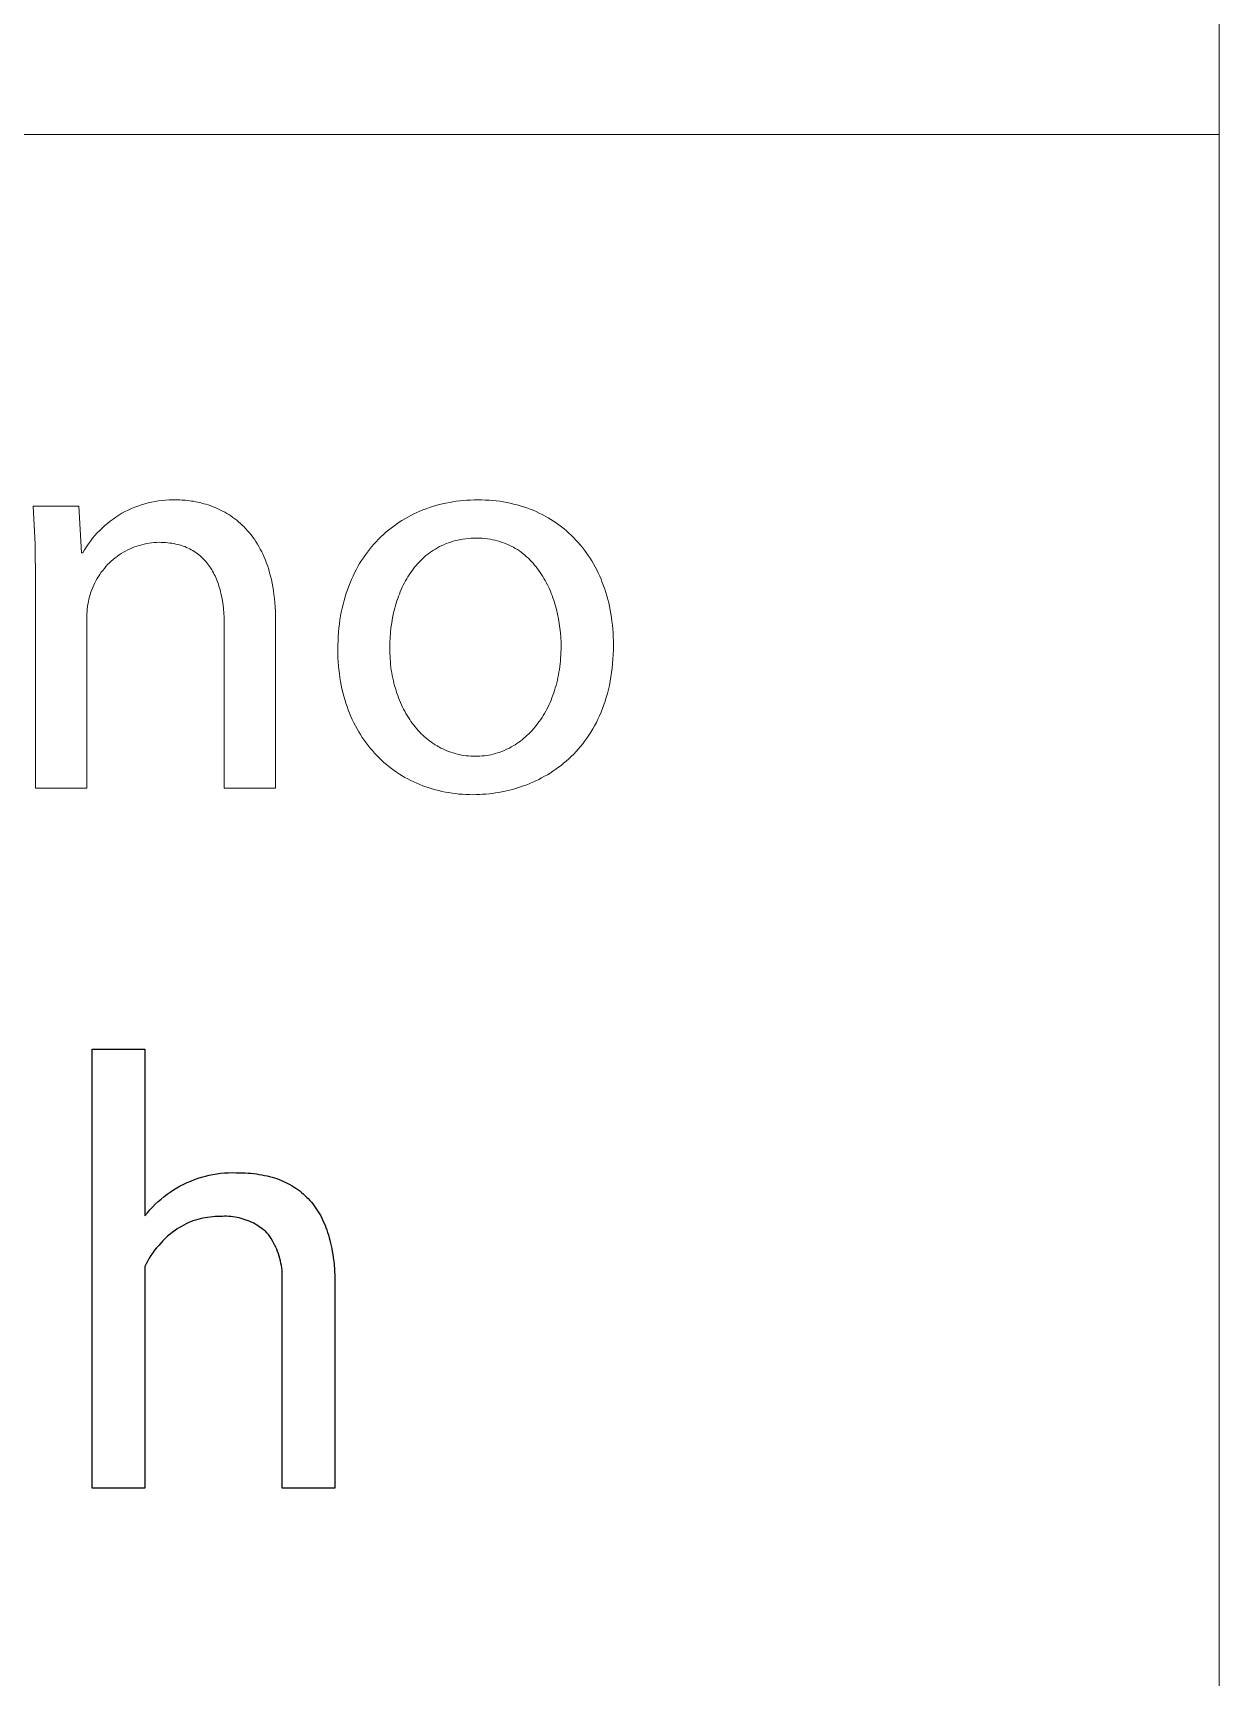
# Model space of a CAD drawing. Header units: millimetres. Extents: x 0 to 4468, y 0 to 3122.
# Drawn here: x 4373 to 4464.1, y 381.1 to 507.3 of the extents above; entities that cross this region are included whole.
import ezdxf

# ---------------------------------------------------------------- set-up
doc = ezdxf.new("R2010")
doc.units = ezdxf.units.MM
doc.header["$MEASUREMENT"] = 0
doc.layers.add('Domyślny', color=7, linetype='Continuous', true_color=0x000000)

msp = doc.modelspace()

# ---------------------------------------------------------------- linework, layer by layer
at = {"layer": 'Domyślny', "color": 18, "lineweight": 15, "true_color": 0x000000}
for p, q in [((4464.07, 0), (4464.07, 3121.76)), ((4464.07, 499.5), (2779.7, 499.5)), ((4464.07, 499.5), (4464.07, 0)), ((4373.17, 468.06), (4373.03, 470.99)), ((4373.03, 470.99), (4376.53, 470.99)), ((4376.53, 470.99), (4376.74, 467.39)), ((4380.57, 470.79), (4380.82, 470.9)), ((4380.82, 470.9), (4381.07, 470.99)), ((4381.07, 470.99), (4381.33, 471.08)), ((4381.33, 471.08), (4381.59, 471.16)), ((4381.59, 471.16), (4381.85, 471.23)), ((4381.85, 471.23), (4382.11, 471.29)), ((4382.11, 471.29), (4382.38, 471.34)), ((4382.38, 471.34), (4382.65, 471.39)), ((4382.65, 471.39), (4382.92, 471.42)), ((4382.92, 471.42), (4383.19, 471.45)), ((4383.19, 471.45), (4383.46, 471.46)), ((4383.46, 471.46), (4383.73, 471.47)), ((4383.73, 471.47), (4384, 471.46)), ((4384, 471.46), (4384.14, 471.46)), ((4384.14, 471.46), (4384.28, 471.46)), ((4384.28, 471.46), (4384.43, 471.45)), ((4384.43, 471.45), (4384.58, 471.44)), ((4384.58, 471.44), (4384.73, 471.43)), ((4384.73, 471.43), (4384.88, 471.41)), ((4384.88, 471.41), (4385.03, 471.4)), ((4385.03, 471.4), (4385.19, 471.37)), ((4385.19, 471.37), (4385.34, 471.35)), ((4385.34, 471.35), (4385.5, 471.32)), ((4385.5, 471.32), (4385.66, 471.29)), ((4385.66, 471.29), (4385.81, 471.25)), ((4385.81, 471.25), (4385.97, 471.21)), ((4385.97, 471.21), (4386.13, 471.17)), ((4386.13, 471.17), (4386.29, 471.12)), ((4386.29, 471.12), (4386.45, 471.07)), ((4386.45, 471.07), (4386.61, 471.02)), ((4386.61, 471.02), (4386.77, 470.96)), ((4386.77, 470.96), (4386.93, 470.89)), ((4386.93, 470.89), (4387.09, 470.83)), ((4403.2, 470.78), (4403.44, 470.87)), ((4403.44, 470.87), (4403.69, 470.95)), ((4403.69, 470.95), (4403.94, 471.03)), ((4403.94, 471.03), (4404.2, 471.1)), ((4404.2, 471.1), (4404.45, 471.16)), ((4404.45, 471.16), (4404.71, 471.22)), ((4404.71, 471.22), (4404.98, 471.27)), ((4404.98, 471.27), (4405.24, 471.31)), ((4405.24, 471.31), (4405.51, 471.35)), ((4405.51, 471.35), (4405.78, 471.39)), ((4405.78, 471.39), (4406.05, 471.42)), ((4406.05, 471.42), (4406.32, 471.44)), ((4406.32, 471.44), (4406.6, 471.45)), ((4406.6, 471.45), (4406.87, 471.46)), ((4406.87, 471.46), (4407.15, 471.47)), ((4407.15, 471.47), (4407.44, 471.46)), ((4407.44, 471.46), (4407.73, 471.45)), ((4407.73, 471.45), (4408.02, 471.44)), ((4408.02, 471.44), (4408.3, 471.41)), ((4408.3, 471.41), (4408.57, 471.38)), ((4408.57, 471.38), (4408.85, 471.35)), ((4408.85, 471.35), (4409.12, 471.31)), ((4409.12, 471.31), (4409.39, 471.26)), ((4409.39, 471.26), (4409.65, 471.2)), ((4409.65, 471.2), (4409.91, 471.14)), ((4409.91, 471.14), (4410.17, 471.08)), ((4410.17, 471.08), (4410.42, 471.01)), ((4410.42, 471.01), (4410.68, 470.93)), ((4410.68, 470.93), (4410.92, 470.84)), ((4410.92, 470.84), (4411.17, 470.75)), ((4378.52, 469.49), (4378.73, 469.66)), ((4378.73, 469.66), (4378.94, 469.83)), ((4378.94, 469.83), (4379.16, 469.99)), ((4379.16, 469.99), (4379.38, 470.14)), ((4379.38, 470.14), (4379.61, 470.29)), ((4379.61, 470.29), (4379.84, 470.43)), ((4379.84, 470.43), (4380.08, 470.56)), ((4380.08, 470.56), (4380.32, 470.68)), ((4380.32, 470.68), (4380.57, 470.79)), ((4387.09, 470.83), (4387.25, 470.75)), ((4387.25, 470.75), (4387.41, 470.68)), ((4387.41, 470.68), (4387.57, 470.6)), ((4387.57, 470.6), (4387.73, 470.51)), ((4387.73, 470.51), (4387.88, 470.42)), ((4387.88, 470.42), (4388.04, 470.33)), ((4388.04, 470.33), (4388.19, 470.23)), ((4388.19, 470.23), (4388.35, 470.12)), ((4388.35, 470.12), (4388.5, 470.01)), ((4388.5, 470.01), (4388.65, 469.9)), ((4388.65, 469.9), (4388.79, 469.77)), ((4388.79, 469.77), (4388.94, 469.65)), ((4388.94, 469.65), (4389.08, 469.52)), ((4400.71, 469.45), (4400.91, 469.6)), ((4400.91, 469.6), (4401.13, 469.74)), ((4401.13, 469.74), (4401.34, 469.88)), ((4401.34, 469.88), (4401.56, 470.01)), ((4401.56, 470.01), (4401.79, 470.14)), ((4401.79, 470.14), (4402.01, 470.26)), ((4402.01, 470.26), (4402.24, 470.38)), ((4402.24, 470.38), (4402.48, 470.49)), ((4402.48, 470.49), (4402.71, 470.59)), ((4402.71, 470.59), (4402.95, 470.69)), ((4402.95, 470.69), (4403.2, 470.78)), ((4411.17, 470.75), (4411.41, 470.66)), ((4411.41, 470.66), (4411.64, 470.56)), ((4411.64, 470.56), (4411.87, 470.45)), ((4411.87, 470.45), (4412.1, 470.34)), ((4412.1, 470.34), (4412.33, 470.22)), ((4412.33, 470.22), (4412.55, 470.09)), ((4412.55, 470.09), (4412.76, 469.96)), ((4412.76, 469.96), (4412.97, 469.83)), ((4412.97, 469.83), (4413.18, 469.69)), ((4413.18, 469.69), (4413.39, 469.54)), ((4377.42, 468.29), (4377.58, 468.51)), ((4377.58, 468.51), (4377.76, 468.72)), ((4377.76, 468.72), (4377.94, 468.92)), ((4377.94, 468.92), (4378.13, 469.11)), ((4378.13, 469.11), (4378.32, 469.3)), ((4378.32, 469.3), (4378.52, 469.49)), ((4389.08, 469.52), (4389.22, 469.38)), ((4389.22, 469.38), (4389.36, 469.24)), ((4389.36, 469.24), (4389.49, 469.09)), ((4389.49, 469.09), (4389.63, 468.94)), ((4389.63, 468.94), (4389.76, 468.78)), ((4389.76, 468.78), (4389.88, 468.61)), ((4389.88, 468.61), (4390.01, 468.44)), ((4390.01, 468.44), (4390.13, 468.26)), ((4399.36, 468.25), (4399.54, 468.44)), ((4399.54, 468.44), (4399.72, 468.62)), ((4399.72, 468.62), (4399.91, 468.8)), ((4399.91, 468.8), (4400.1, 468.97)), ((4400.1, 468.97), (4400.3, 469.13)), ((4400.3, 469.13), (4400.5, 469.29)), ((4400.5, 469.29), (4400.71, 469.45)), ((4405.45, 468.33), (4405.26, 468.28)), ((4405.63, 468.37), (4405.45, 468.33)), ((4405.83, 468.41), (4405.63, 468.37)), ((4406.02, 468.44), (4405.83, 468.41)), ((4406.23, 468.47), (4406.02, 468.44)), ((4406.43, 468.49), (4406.23, 468.47)), ((4406.64, 468.51), (4406.43, 468.49)), ((4406.85, 468.52), (4406.64, 468.51)), ((4407.06, 468.52), (4406.85, 468.52)), ((4407.28, 468.52), (4407.06, 468.52)), ((4407.49, 468.51), (4407.28, 468.52)), ((4407.7, 468.49), (4407.49, 468.51)), ((4407.91, 468.47), (4407.7, 468.49)), ((4408.11, 468.44), (4407.91, 468.47)), ((4408.3, 468.4), (4408.11, 468.44)), ((4408.49, 468.36), (4408.3, 468.4)), ((4408.68, 468.31), (4408.49, 468.36)), ((4408.86, 468.26), (4408.68, 468.31)), ((4413.39, 469.54), (4413.59, 469.39)), ((4413.59, 469.39), (4413.78, 469.24)), ((4413.78, 469.24), (4413.97, 469.08)), ((4413.97, 469.08), (4414.16, 468.91)), ((4414.16, 468.91), (4414.34, 468.74)), ((4414.34, 468.74), (4414.52, 468.56)), ((4414.52, 468.56), (4414.69, 468.38)), ((4414.69, 468.38), (4414.86, 468.2)), ((4373.21, 465.13), (4373.17, 468.06)), ((4376.74, 467.39), (4376.83, 467.39)), ((4376.83, 467.39), (4376.96, 467.62)), ((4376.96, 467.62), (4377.11, 467.85)), ((4377.11, 467.85), (4377.26, 468.08)), ((4377.26, 468.08), (4377.42, 468.29)), ((4379.47, 467.12), (4379.31, 467)), ((4379.62, 467.23), (4379.47, 467.12)), ((4379.78, 467.34), (4379.62, 467.23)), ((4379.95, 467.44), (4379.78, 467.34)), ((4380.11, 467.53), (4379.95, 467.44)), ((4380.28, 467.62), (4380.11, 467.53)), ((4380.46, 467.7), (4380.28, 467.62)), ((4380.63, 467.78), (4380.46, 467.7)), ((4380.81, 467.85), (4380.63, 467.78)), ((4380.99, 467.91), (4380.81, 467.85)), ((4381.18, 467.97), (4380.99, 467.91)), ((4381.36, 468.02), (4381.18, 467.97)), ((4381.55, 468.07), (4381.36, 468.02)), ((4381.74, 468.11), (4381.55, 468.07)), ((4381.92, 468.14), (4381.74, 468.11)), ((4382.12, 468.17), (4381.92, 468.14)), ((4382.31, 468.19), (4382.12, 468.17)), ((4382.5, 468.2), (4382.31, 468.19)), ((4382.69, 468.21), (4382.5, 468.2)), ((4382.86, 468.2), (4382.69, 468.21)), ((4383.03, 468.2), (4382.86, 468.2)), ((4383.2, 468.19), (4383.03, 468.2)), ((4383.36, 468.17), (4383.2, 468.19)), ((4383.52, 468.15), (4383.36, 468.17)), ((4383.67, 468.13), (4383.52, 468.15)), ((4383.82, 468.1), (4383.67, 468.13)), ((4383.97, 468.07), (4383.82, 468.1)), ((4384.12, 468.04), (4383.97, 468.07)), ((4384.26, 468), (4384.12, 468.04)), ((4384.4, 467.96), (4384.26, 468)), ((4384.53, 467.91), (4384.4, 467.96)), ((4384.67, 467.87), (4384.53, 467.91)), ((4384.79, 467.81), (4384.67, 467.87)), ((4384.92, 467.76), (4384.79, 467.81)), ((4385.04, 467.7), (4384.92, 467.76)), ((4385.16, 467.63), (4385.04, 467.7)), ((4385.28, 467.57), (4385.16, 467.63)), ((4385.39, 467.5), (4385.28, 467.57)), ((4385.5, 467.43), (4385.39, 467.5)), ((4385.61, 467.35), (4385.5, 467.43)), ((4385.71, 467.27), (4385.61, 467.35)), ((4385.81, 467.19), (4385.71, 467.27)), ((4385.91, 467.1), (4385.81, 467.19)), ((4386.01, 467.01), (4385.91, 467.1)), ((4390.13, 468.26), (4390.24, 468.07)), ((4390.24, 468.07), (4390.35, 467.88)), ((4390.35, 467.88), (4390.46, 467.69)), ((4390.46, 467.69), (4390.57, 467.48)), ((4390.57, 467.48), (4390.67, 467.27)), ((4390.67, 467.27), (4390.77, 467.06)), ((4390.77, 467.06), (4390.86, 466.83)), ((4398.38, 467.02), (4398.53, 467.24)), ((4398.53, 467.24), (4398.69, 467.45)), ((4398.69, 467.45), (4398.85, 467.66)), ((4398.85, 467.66), (4399.01, 467.86)), ((4399.01, 467.86), (4399.19, 468.06)), ((4399.19, 468.06), (4399.36, 468.25)), ((4403.05, 467.06), (4402.92, 466.94)), ((4403.18, 467.18), (4403.05, 467.06)), ((4403.32, 467.29), (4403.18, 467.18)), ((4403.46, 467.4), (4403.32, 467.29)), ((4403.61, 467.5), (4403.46, 467.4)), ((4403.76, 467.6), (4403.61, 467.5)), ((4403.91, 467.69), (4403.76, 467.6)), ((4404.06, 467.78), (4403.91, 467.69)), ((4404.22, 467.87), (4404.06, 467.78)), ((4404.39, 467.95), (4404.22, 467.87)), ((4404.56, 468.02), (4404.39, 467.95)), ((4404.73, 468.1), (4404.56, 468.02)), ((4404.9, 468.16), (4404.73, 468.1)), ((4405.08, 468.22), (4404.9, 468.16)), ((4405.26, 468.28), (4405.08, 468.22)), ((4409.04, 468.2), (4408.86, 468.26)), ((4409.22, 468.14), (4409.04, 468.2)), ((4409.39, 468.07), (4409.22, 468.14)), ((4409.56, 467.99), (4409.39, 468.07)), ((4409.73, 467.91), (4409.56, 467.99)), ((4409.89, 467.83), (4409.73, 467.91)), ((4410.04, 467.74), (4409.89, 467.83)), ((4410.2, 467.64), (4410.04, 467.74)), ((4410.35, 467.54), (4410.2, 467.64)), ((4410.49, 467.44), (4410.35, 467.54)), ((4410.63, 467.33), (4410.49, 467.44)), ((4410.77, 467.22), (4410.63, 467.33)), ((4410.91, 467.1), (4410.77, 467.22)), ((4411.04, 466.98), (4410.91, 467.1)), ((4414.86, 468.2), (4415.03, 468.01)), ((4415.03, 468.01), (4415.19, 467.81)), ((4415.19, 467.81), (4415.34, 467.61)), ((4415.34, 467.61), (4415.49, 467.41)), ((4415.49, 467.41), (4415.64, 467.2)), ((4415.64, 467.2), (4415.78, 466.98)), ((4378.25, 465.9), (4378.14, 465.74)), ((4378.37, 466.05), (4378.25, 465.9)), ((4378.49, 466.2), (4378.37, 466.05)), ((4378.61, 466.35), (4378.49, 466.2)), ((4378.74, 466.49), (4378.61, 466.35)), ((4378.88, 466.63), (4378.74, 466.49)), ((4379.02, 466.76), (4378.88, 466.63)), ((4379.16, 466.88), (4379.02, 466.76)), ((4379.31, 467), (4379.16, 466.88)), ((4386.1, 466.92), (4386.01, 467.01)), ((4386.19, 466.83), (4386.1, 466.92)), ((4386.27, 466.73), (4386.19, 466.83)), ((4386.36, 466.63), (4386.27, 466.73)), ((4386.44, 466.53), (4386.36, 466.63)), ((4386.52, 466.43), (4386.44, 466.53)), ((4386.59, 466.32), (4386.52, 466.43)), ((4386.66, 466.21), (4386.59, 466.32)), ((4386.73, 466.09), (4386.66, 466.21)), ((4386.8, 465.98), (4386.73, 466.09)), ((4386.87, 465.86), (4386.8, 465.98)), ((4386.93, 465.74), (4386.87, 465.86)), ((4390.86, 466.83), (4390.95, 466.6)), ((4390.95, 466.6), (4391.03, 466.36)), ((4391.03, 466.36), (4391.11, 466.12)), ((4391.11, 466.12), (4391.18, 465.87)), ((4391.18, 465.87), (4391.25, 465.61)), ((4397.58, 465.61), (4397.7, 465.85)), ((4397.7, 465.85), (4397.82, 466.1)), ((4397.82, 466.1), (4397.96, 466.34)), ((4397.96, 466.34), (4398.09, 466.57)), ((4398.09, 466.57), (4398.23, 466.8)), ((4398.23, 466.8), (4398.38, 467.02)), ((4401.99, 465.86), (4401.89, 465.71)), ((4402.09, 466), (4401.99, 465.86)), ((4402.2, 466.15), (4402.09, 466)), ((4402.31, 466.29), (4402.2, 466.15)), ((4402.43, 466.43), (4402.31, 466.29)), ((4402.54, 466.56), (4402.43, 466.43)), ((4402.66, 466.69), (4402.54, 466.56)), ((4402.79, 466.82), (4402.66, 466.69)), ((4402.92, 466.94), (4402.79, 466.82)), ((4411.16, 466.86), (4411.04, 466.98)), ((4411.29, 466.73), (4411.16, 466.86)), ((4411.41, 466.6), (4411.29, 466.73)), ((4411.52, 466.46), (4411.41, 466.6)), ((4411.64, 466.32), (4411.52, 466.46)), ((4411.75, 466.18), (4411.64, 466.32)), ((4411.85, 466.04), (4411.75, 466.18)), ((4411.96, 465.89), (4411.85, 466.04)), ((4412.06, 465.74), (4411.96, 465.89)), ((4415.78, 466.98), (4415.91, 466.77)), ((4415.91, 466.77), (4416.04, 466.54)), ((4416.04, 466.54), (4416.17, 466.32)), ((4416.17, 466.32), (4416.29, 466.09)), ((4416.29, 466.09), (4416.41, 465.85)), ((4416.41, 465.85), (4416.52, 465.61)), ((4373.21, 449.32), (4373.21, 465.13)), ((4377.53, 464.55), (4377.46, 464.37)), ((4377.6, 464.73), (4377.53, 464.55)), ((4377.67, 464.91), (4377.6, 464.73)), ((4377.76, 465.08), (4377.67, 464.91)), ((4377.84, 465.25), (4377.76, 465.08)), ((4377.94, 465.42), (4377.84, 465.25)), ((4378.04, 465.58), (4377.94, 465.42)), ((4378.14, 465.74), (4378.04, 465.58)), ((4386.99, 465.62), (4386.93, 465.74)), ((4387.04, 465.49), (4386.99, 465.62)), ((4387.1, 465.37), (4387.04, 465.49)), ((4387.15, 465.24), (4387.1, 465.37)), ((4387.2, 465.11), (4387.15, 465.24)), ((4387.25, 464.98), (4387.2, 465.11)), ((4387.29, 464.84), (4387.25, 464.98)), ((4387.33, 464.7), (4387.29, 464.84)), ((4387.37, 464.56), (4387.33, 464.7)), ((4387.41, 464.42), (4387.37, 464.56)), ((4391.25, 465.61), (4391.32, 465.34)), ((4391.32, 465.34), (4391.37, 465.07)), ((4391.37, 465.07), (4391.43, 464.79)), ((4391.43, 464.79), (4391.47, 464.5)), ((4397.06, 464.29), (4397.15, 464.56)), ((4397.15, 464.56), (4397.25, 464.83)), ((4397.25, 464.83), (4397.35, 465.09)), ((4397.35, 465.09), (4397.46, 465.35)), ((4397.46, 465.35), (4397.58, 465.61)), ((4401.28, 464.58), (4401.21, 464.41)), ((4401.36, 464.75), (4401.28, 464.58)), ((4401.44, 464.91), (4401.36, 464.75)), ((4401.52, 465.08), (4401.44, 464.91)), ((4401.61, 465.24), (4401.52, 465.08)), ((4401.7, 465.4), (4401.61, 465.24)), ((4401.79, 465.55), (4401.7, 465.4)), ((4401.89, 465.71), (4401.79, 465.55)), ((4412.15, 465.59), (4412.06, 465.74)), ((4412.24, 465.43), (4412.15, 465.59)), ((4412.33, 465.27), (4412.24, 465.43)), ((4412.42, 465.11), (4412.33, 465.27)), ((4412.5, 464.95), (4412.42, 465.11)), ((4412.58, 464.78), (4412.5, 464.95)), ((4412.66, 464.62), (4412.58, 464.78)), ((4412.73, 464.45), (4412.66, 464.62)), ((4416.52, 465.61), (4416.62, 465.37)), ((4416.62, 465.37), (4416.72, 465.12)), ((4416.72, 465.12), (4416.82, 464.87)), ((4416.82, 464.87), (4416.91, 464.61)), ((4416.91, 464.61), (4416.99, 464.35)), ((4377.2, 463.28), (4377.18, 463.09)), ((4377.23, 463.46), (4377.2, 463.28)), ((4377.26, 463.64), (4377.23, 463.46)), ((4377.31, 463.83), (4377.26, 463.64)), ((4377.35, 464.01), (4377.31, 463.83)), ((4377.41, 464.19), (4377.35, 464.01)), ((4377.46, 464.37), (4377.41, 464.19)), ((4387.44, 464.28), (4387.41, 464.42)), ((4387.51, 463.99), (4387.44, 464.28)), ((4387.56, 463.7), (4387.51, 463.99)), ((4387.6, 463.39), (4387.56, 463.7)), ((4387.64, 463.09), (4387.6, 463.39)), ((4391.47, 464.5), (4391.51, 464.2)), ((4391.51, 464.2), (4391.55, 463.9)), ((4391.55, 463.9), (4391.58, 463.58)), ((4391.58, 463.58), (4391.6, 463.26)), ((4391.6, 463.26), (4391.62, 462.93)), ((4396.75, 463.15), (4396.82, 463.44)), ((4396.82, 463.44), (4396.89, 463.73)), ((4396.89, 463.73), (4396.97, 464.01)), ((4396.97, 464.01), (4397.06, 464.29)), ((4400.84, 463.34), (4400.79, 463.16)), ((4400.89, 463.52), (4400.84, 463.34)), ((4400.95, 463.7), (4400.89, 463.52)), ((4401.01, 463.88), (4400.95, 463.7)), ((4401.07, 464.06), (4401.01, 463.88)), ((4401.14, 464.23), (4401.07, 464.06)), ((4401.21, 464.41), (4401.14, 464.23)), ((4412.8, 464.28), (4412.73, 464.45)), ((4412.86, 464.11), (4412.8, 464.28)), ((4412.93, 463.93), (4412.86, 464.11)), ((4412.99, 463.76), (4412.93, 463.93)), ((4413.04, 463.58), (4412.99, 463.76)), ((4413.1, 463.41), (4413.04, 463.58)), ((4413.19, 463.05), (4413.1, 463.41)), ((4416.99, 464.35), (4417.07, 464.09)), ((4417.07, 464.09), (4417.14, 463.82)), ((4417.14, 463.82), (4417.21, 463.55)), ((4417.21, 463.55), (4417.27, 463.28)), ((4417.27, 463.28), (4417.33, 463)), ((4377.15, 462.72), (4377.14, 462.53)), ((4377.14, 462.53), (4377.14, 462.34)), ((4377.14, 462.34), (4377.14, 449.32)), ((4377.16, 462.9), (4377.15, 462.72)), ((4377.18, 463.09), (4377.16, 462.9)), ((4387.67, 462.77), (4387.64, 463.09)), ((4387.69, 462.46), (4387.67, 462.77)), ((4387.7, 462.13), (4387.69, 462.46)), ((4387.7, 461.81), (4387.7, 462.13)), ((4391.62, 462.93), (4391.63, 462.6)), ((4391.63, 462.6), (4391.63, 462.25)), ((4391.63, 462.25), (4391.63, 449.32)), ((4396.53, 461.94), (4396.58, 462.25)), ((4396.58, 462.25), (4396.63, 462.55)), ((4396.63, 462.55), (4396.68, 462.85)), ((4396.68, 462.85), (4396.75, 463.15)), ((4400.55, 462.03), (4400.49, 461.65)), ((4400.62, 462.41), (4400.55, 462.03)), ((4400.7, 462.79), (4400.62, 462.41)), ((4400.74, 462.97), (4400.7, 462.79)), ((4400.79, 463.16), (4400.74, 462.97)), ((4413.28, 462.69), (4413.19, 463.05)), ((4413.35, 462.33), (4413.28, 462.69)), ((4413.41, 461.97), (4413.35, 462.33)), ((4417.33, 463), (4417.38, 462.71)), ((4417.38, 462.71), (4417.42, 462.43)), ((4417.42, 462.43), (4417.46, 462.14)), ((4417.46, 462.14), (4417.49, 461.85)), ((4387.7, 449.32), (4387.7, 461.81)), ((4396.43, 460.65), (4396.44, 460.98)), ((4396.44, 460.98), (4396.47, 461.3)), ((4396.47, 461.3), (4396.5, 461.62)), ((4396.5, 461.62), (4396.53, 461.94)), ((4400.42, 460.88), (4400.4, 460.5)), ((4400.45, 461.27), (4400.42, 460.88)), ((4400.49, 461.65), (4400.45, 461.27)), ((4413.46, 461.61), (4413.41, 461.97)), ((4413.5, 461.26), (4413.46, 461.61)), ((4413.53, 460.9), (4413.5, 461.26)), ((4413.55, 460.55), (4413.53, 460.9)), ((4417.49, 461.85), (4417.52, 461.55)), ((4417.52, 461.55), (4417.54, 461.25)), ((4417.54, 461.25), (4417.56, 460.95)), ((4417.56, 460.95), (4417.57, 460.64)), ((4396.41, 460.32), (4396.43, 460.65)), ((4396.41, 459.98), (4396.41, 460.32)), ((4396.41, 459.66), (4396.41, 459.98)), ((4396.42, 459.34), (4396.41, 459.66)), ((4400.4, 460.5), (4400.4, 460.11)), ((4400.4, 460.11), (4400.4, 459.89)), ((4400.4, 459.89), (4400.41, 459.67)), ((4400.41, 459.67), (4400.42, 459.45)), ((4413.52, 459.31), (4413.53, 459.53)), ((4413.53, 459.53), (4413.54, 459.75)), ((4413.54, 459.75), (4413.55, 459.97)), ((4413.55, 460.2), (4413.55, 460.55)), ((4413.55, 459.97), (4413.55, 460.2)), ((4417.55, 459.6), (4417.53, 459.24)), ((4417.57, 459.96), (4417.55, 459.6)), ((4417.57, 460.64), (4417.57, 460.34)), ((4417.57, 460.34), (4417.57, 459.96)), ((4396.44, 459.03), (4396.42, 459.34)), ((4396.46, 458.72), (4396.44, 459.03)), ((4396.49, 458.42), (4396.46, 458.72)), ((4396.53, 458.12), (4396.49, 458.42)), ((4400.42, 459.45), (4400.43, 459.24)), ((4400.43, 459.24), (4400.45, 459.02)), ((4400.45, 459.02), (4400.47, 458.81)), ((4400.47, 458.81), (4400.49, 458.6)), ((4400.49, 458.6), (4400.52, 458.39)), ((4400.52, 458.39), (4400.56, 458.19)), ((4413.35, 458.03), (4413.39, 458.23)), ((4413.39, 458.23), (4413.42, 458.44)), ((4413.42, 458.44), (4413.45, 458.66)), ((4413.45, 458.66), (4413.48, 458.87)), ((4413.48, 458.87), (4413.5, 459.09)), ((4413.5, 459.09), (4413.52, 459.31)), ((4417.47, 458.54), (4417.43, 458.2)), ((4417.51, 458.89), (4417.47, 458.54)), ((4417.53, 459.24), (4417.51, 458.89)), ((4396.57, 457.82), (4396.53, 458.12)), ((4396.62, 457.53), (4396.57, 457.82)), ((4396.67, 457.24), (4396.62, 457.53)), ((4396.73, 456.96), (4396.67, 457.24)), ((4396.8, 456.68), (4396.73, 456.96)), ((4400.56, 458.19), (4400.59, 457.98)), ((4400.59, 457.98), (4400.63, 457.78)), ((4400.63, 457.78), (4400.68, 457.58)), ((4400.68, 457.58), (4400.72, 457.38)), ((4400.72, 457.38), (4400.77, 457.19)), ((4400.77, 457.19), (4400.83, 457)), ((4400.83, 457), (4400.88, 456.81)), ((4413.05, 456.83), (4413.11, 457.03)), ((4413.11, 457.03), (4413.17, 457.22)), ((4413.17, 457.22), (4413.22, 457.42)), ((4413.22, 457.42), (4413.27, 457.62)), ((4413.27, 457.62), (4413.31, 457.82)), ((4413.31, 457.82), (4413.35, 458.03)), ((4417.26, 457.22), (4417.19, 456.91)), ((4417.32, 457.54), (4417.26, 457.22)), ((4417.38, 457.87), (4417.32, 457.54)), ((4417.43, 458.2), (4417.38, 457.87)), ((4396.87, 456.4), (4396.8, 456.68)), ((4396.94, 456.13), (4396.87, 456.4)), ((4397.03, 455.86), (4396.94, 456.13)), ((4397.12, 455.6), (4397.03, 455.86)), ((4400.88, 456.81), (4400.95, 456.62)), ((4400.95, 456.62), (4401.01, 456.44)), ((4401.01, 456.44), (4401.08, 456.26)), ((4401.08, 456.26), (4401.15, 456.08)), ((4401.15, 456.08), (4401.22, 455.9)), ((4401.22, 455.9), (4401.3, 455.73)), ((4401.3, 455.73), (4401.38, 455.56)), ((4412.55, 455.57), (4412.63, 455.74)), ((4412.63, 455.74), (4412.71, 455.91)), ((4412.71, 455.91), (4412.78, 456.09)), ((4412.78, 456.09), (4412.85, 456.27)), ((4412.85, 456.27), (4412.92, 456.46)), ((4412.92, 456.46), (4412.99, 456.64)), ((4412.99, 456.64), (4413.05, 456.83)), ((4416.83, 455.72), (4416.73, 455.44)), ((4416.93, 456.01), (4416.83, 455.72)), ((4417.02, 456.3), (4416.93, 456.01)), ((4417.11, 456.6), (4417.02, 456.3)), ((4417.19, 456.91), (4417.11, 456.6)), ((4397.21, 455.34), (4397.12, 455.6)), ((4397.31, 455.09), (4397.21, 455.34)), ((4397.41, 454.84), (4397.31, 455.09)), ((4397.52, 454.59), (4397.41, 454.84)), ((4397.64, 454.35), (4397.52, 454.59)), ((4401.38, 455.56), (4401.46, 455.39)), ((4401.46, 455.39), (4401.55, 455.23)), ((4401.55, 455.23), (4401.64, 455.06)), ((4401.64, 455.06), (4401.73, 454.91)), ((4401.73, 454.91), (4401.83, 454.75)), ((4401.83, 454.75), (4401.93, 454.6)), ((4401.93, 454.6), (4402.03, 454.45)), ((4402.03, 454.45), (4402.13, 454.31)), ((4411.78, 454.31), (4411.88, 454.45)), ((4411.88, 454.45), (4411.99, 454.6)), ((4411.99, 454.6), (4412.09, 454.76)), ((4412.09, 454.76), (4412.19, 454.91)), ((4412.19, 454.91), (4412.28, 455.07)), ((4412.28, 455.07), (4412.37, 455.23)), ((4412.37, 455.23), (4412.46, 455.4)), ((4412.46, 455.4), (4412.55, 455.57)), ((4416.38, 454.63), (4416.26, 454.37)), ((4416.51, 454.89), (4416.38, 454.63)), ((4416.62, 455.16), (4416.51, 454.89)), ((4416.73, 455.44), (4416.62, 455.16)), ((4397.76, 454.12), (4397.64, 454.35)), ((4397.89, 453.89), (4397.76, 454.12)), ((4398.02, 453.66), (4397.89, 453.89)), ((4398.15, 453.44), (4398.02, 453.66)), ((4398.29, 453.22), (4398.15, 453.44)), ((4398.44, 453.01), (4398.29, 453.22)), ((4402.13, 454.31), (4402.24, 454.17)), ((4402.24, 454.17), (4402.35, 454.03)), ((4402.35, 454.03), (4402.47, 453.89)), ((4402.47, 453.89), (4402.58, 453.76)), ((4402.58, 453.76), (4402.7, 453.64)), ((4402.7, 453.64), (4402.82, 453.51)), ((4402.82, 453.51), (4402.95, 453.39)), ((4402.95, 453.39), (4403.07, 453.28)), ((4403.07, 453.28), (4403.2, 453.16)), ((4403.2, 453.16), (4403.33, 453.06)), ((4410.7, 453.16), (4410.83, 453.27)), ((4410.83, 453.27), (4410.96, 453.39)), ((4410.96, 453.39), (4411.09, 453.51)), ((4411.09, 453.51), (4411.21, 453.63)), ((4411.21, 453.63), (4411.33, 453.76)), ((4411.33, 453.76), (4411.44, 453.89)), ((4411.44, 453.89), (4411.56, 454.03)), ((4411.56, 454.03), (4411.67, 454.17)), ((4411.67, 454.17), (4411.78, 454.31)), ((4415.54, 453.18), (4415.38, 452.96)), ((4415.69, 453.4), (4415.54, 453.18)), ((4415.84, 453.64), (4415.69, 453.4)), ((4415.98, 453.88), (4415.84, 453.64)), ((4416.12, 454.12), (4415.98, 453.88)), ((4416.26, 454.37), (4416.12, 454.12)), ((4398.59, 452.8), (4398.44, 453.01)), ((4398.74, 452.6), (4398.59, 452.8)), ((4398.9, 452.4), (4398.74, 452.6)), ((4399.07, 452.21), (4398.9, 452.4)), ((4399.23, 452.02), (4399.07, 452.21)), ((4399.41, 451.83), (4399.23, 452.02)), ((4403.33, 453.06), (4403.47, 452.95)), ((4403.47, 452.95), (4403.6, 452.85)), ((4403.6, 452.85), (4403.74, 452.76)), ((4403.74, 452.76), (4403.88, 452.66)), ((4403.88, 452.66), (4404.03, 452.58)), ((4404.03, 452.58), (4404.17, 452.49)), ((4404.17, 452.49), (4404.32, 452.41)), ((4404.32, 452.41), (4404.47, 452.34)), ((4404.47, 452.34), (4404.63, 452.27)), ((4404.63, 452.27), (4404.78, 452.2)), ((4404.78, 452.2), (4404.94, 452.14)), ((4404.94, 452.14), (4405.1, 452.09)), ((4405.1, 452.09), (4405.26, 452.03)), ((4405.26, 452.03), (4405.42, 451.99)), ((4405.42, 451.99), (4405.59, 451.94)), ((4405.59, 451.94), (4405.75, 451.91)), ((4405.75, 451.91), (4405.92, 451.87)), ((4408, 451.87), (4408.17, 451.9)), ((4408.17, 451.9), (4408.33, 451.94)), ((4408.33, 451.94), (4408.5, 451.98)), ((4408.5, 451.98), (4408.66, 452.03)), ((4408.66, 452.03), (4408.82, 452.08)), ((4408.82, 452.08), (4408.97, 452.14)), ((4408.97, 452.14), (4409.13, 452.2)), ((4409.13, 452.2), (4409.28, 452.27)), ((4409.28, 452.27), (4409.44, 452.34)), ((4409.44, 452.34), (4409.59, 452.41)), ((4409.59, 452.41), (4409.73, 452.49)), ((4409.73, 452.49), (4409.88, 452.57)), ((4409.88, 452.57), (4410.02, 452.66)), ((4410.02, 452.66), (4410.16, 452.75)), ((4410.16, 452.75), (4410.3, 452.85)), ((4410.3, 452.85), (4410.44, 452.95)), ((4410.44, 452.95), (4410.57, 453.05)), ((4410.57, 453.05), (4410.7, 453.16)), ((4414.52, 451.95), (4414.33, 451.76)), ((4414.7, 452.14), (4414.52, 451.95)), ((4414.87, 452.33), (4414.7, 452.14)), ((4415.05, 452.54), (4414.87, 452.33)), ((4415.22, 452.74), (4415.05, 452.54)), ((4415.38, 452.96), (4415.22, 452.74)), ((4399.58, 451.66), (4399.41, 451.83)), ((4399.76, 451.48), (4399.58, 451.66)), ((4399.95, 451.31), (4399.76, 451.48)), ((4400.14, 451.15), (4399.95, 451.31)), ((4400.33, 450.99), (4400.14, 451.15)), ((4400.53, 450.84), (4400.33, 450.99)), ((4400.73, 450.69), (4400.53, 450.84)), ((4400.93, 450.55), (4400.73, 450.69)), ((4405.92, 451.87), (4406.09, 451.84)), ((4406.09, 451.84), (4406.27, 451.82)), ((4406.27, 451.82), (4406.44, 451.8)), ((4406.44, 451.8), (4406.62, 451.79)), ((4406.62, 451.79), (4406.8, 451.78)), ((4406.8, 451.78), (4406.98, 451.78)), ((4406.98, 451.78), (4407.15, 451.78)), ((4407.15, 451.78), (4407.32, 451.79)), ((4407.32, 451.79), (4407.5, 451.8)), ((4407.5, 451.8), (4407.67, 451.82)), ((4407.67, 451.82), (4407.84, 451.84)), ((4407.84, 451.84), (4408, 451.87)), ((4413.14, 450.78), (4412.93, 450.63)), ((4413.35, 450.93), (4413.14, 450.78)), ((4413.55, 451.08), (4413.35, 450.93)), ((4413.75, 451.24), (4413.55, 451.08)), ((4413.95, 451.41), (4413.75, 451.24)), ((4414.14, 451.58), (4413.95, 451.41)), ((4414.33, 451.76), (4414.14, 451.58)), ((4401.14, 450.41), (4400.93, 450.55)), ((4401.36, 450.28), (4401.14, 450.41)), ((4401.57, 450.16), (4401.36, 450.28)), ((4401.79, 450.04), (4401.57, 450.16)), ((4402.01, 449.92), (4401.79, 450.04)), ((4402.24, 449.81), (4402.01, 449.92)), ((4402.47, 449.71), (4402.24, 449.81)), ((4402.7, 449.61), (4402.47, 449.71)), ((4402.94, 449.52), (4402.7, 449.61)), ((4403.18, 449.43), (4402.94, 449.52)), ((4403.42, 449.35), (4403.18, 449.43)), ((4410.45, 449.42), (4410.21, 449.35)), ((4410.68, 449.51), (4410.45, 449.42)), ((4410.92, 449.59), (4410.68, 449.51)), ((4411.15, 449.69), (4410.92, 449.59)), ((4411.38, 449.78), (4411.15, 449.69)), ((4411.61, 449.89), (4411.38, 449.78)), ((4411.84, 450), (4411.61, 449.89)), ((4412.06, 450.11), (4411.84, 450)), ((4412.28, 450.24), (4412.06, 450.11)), ((4412.5, 450.36), (4412.28, 450.24)), ((4412.72, 450.49), (4412.5, 450.36)), ((4412.93, 450.63), (4412.72, 450.49)), ((4377.14, 449.32), (4373.21, 449.32)), ((4391.63, 449.32), (4387.7, 449.32)), ((4403.66, 449.27), (4403.42, 449.35)), ((4403.91, 449.2), (4403.66, 449.27)), ((4404.16, 449.14), (4403.91, 449.2)), ((4404.41, 449.08), (4404.16, 449.14)), ((4404.67, 449.03), (4404.41, 449.08)), ((4404.93, 448.99), (4404.67, 449.03)), ((4405.19, 448.95), (4404.93, 448.99)), ((4405.45, 448.91), (4405.19, 448.95)), ((4405.71, 448.88), (4405.45, 448.91)), ((4405.98, 448.86), (4405.71, 448.88)), ((4406.25, 448.85), (4405.98, 448.86)), ((4406.52, 448.84), (4406.25, 448.85)), ((4406.8, 448.83), (4406.52, 448.84)), ((4407.04, 448.84), (4406.8, 448.83)), ((4407.29, 448.84), (4407.04, 448.84)), ((4407.53, 448.86), (4407.29, 448.84)), ((4407.78, 448.88), (4407.53, 448.86)), ((4408.02, 448.9), (4407.78, 448.88)), ((4408.27, 448.93), (4408.02, 448.9)), ((4408.51, 448.96), (4408.27, 448.93)), ((4408.76, 449), (4408.51, 448.96)), ((4409, 449.04), (4408.76, 449)), ((4409.25, 449.09), (4409, 449.04)), ((4409.49, 449.15), (4409.25, 449.09)), ((4409.73, 449.21), (4409.49, 449.15)), ((4409.97, 449.28), (4409.73, 449.21)), ((4410.21, 449.35), (4409.97, 449.28))]:
    msp.add_line(p, q, dxfattribs=at)
at = {"layer": 'Domyślny'}
for p, q in [((4377.55, 395.58), (4377.55, 429.29)), ((4377.55, 429.29), (4381.6, 429.29)), ((4381.6, 429.29), (4381.6, 416.49)), ((4384.85, 419.05), (4385.12, 419.17)), ((4385.12, 419.17), (4385.4, 419.28)), ((4385.4, 419.28), (4385.68, 419.38)), ((4385.68, 419.38), (4385.96, 419.47)), ((4385.96, 419.47), (4386.25, 419.54)), ((4386.25, 419.54), (4386.54, 419.61)), ((4386.54, 419.61), (4386.83, 419.67)), ((4386.83, 419.67), (4387.13, 419.72)), ((4387.13, 419.72), (4387.42, 419.76)), ((4387.42, 419.76), (4387.72, 419.79)), ((4387.72, 419.79), (4388.02, 419.81)), ((4388.02, 419.81), (4388.31, 419.82)), ((4388.31, 419.82), (4388.61, 419.81)), ((4388.61, 419.81), (4388.84, 419.81)), ((4388.84, 419.81), (4389.07, 419.8)), ((4389.07, 419.8), (4389.3, 419.79)), ((4389.3, 419.79), (4389.52, 419.78)), ((4389.52, 419.78), (4389.74, 419.76)), ((4389.74, 419.76), (4389.96, 419.74)), ((4389.96, 419.74), (4390.17, 419.71)), ((4390.17, 419.71), (4390.37, 419.68)), ((4390.37, 419.68), (4390.58, 419.64)), ((4390.58, 419.64), (4390.78, 419.6)), ((4390.78, 419.6), (4390.98, 419.56)), ((4390.98, 419.56), (4391.17, 419.51)), ((4391.17, 419.51), (4391.36, 419.46)), ((4391.36, 419.46), (4391.54, 419.41)), ((4391.54, 419.41), (4391.73, 419.35)), ((4391.73, 419.35), (4391.9, 419.28)), ((4391.9, 419.28), (4392.08, 419.21)), ((4392.08, 419.21), (4392.25, 419.14)), ((4392.25, 419.14), (4392.42, 419.06)), ((4382.84, 417.78), (4383.07, 417.97)), ((4383.07, 417.97), (4383.3, 418.15)), ((4383.3, 418.15), (4383.55, 418.32)), ((4383.55, 418.32), (4383.8, 418.49)), ((4383.8, 418.49), (4384.05, 418.64)), ((4384.05, 418.64), (4384.31, 418.79)), ((4384.31, 418.79), (4384.58, 418.92)), ((4384.58, 418.92), (4384.85, 419.05)), ((4392.42, 419.06), (4392.58, 418.98)), ((4392.58, 418.98), (4392.74, 418.9)), ((4392.74, 418.9), (4392.9, 418.81)), ((4392.9, 418.81), (4393.05, 418.71)), ((4393.05, 418.71), (4393.2, 418.62)), ((4393.2, 418.62), (4393.35, 418.51)), ((4393.35, 418.51), (4393.49, 418.41)), ((4393.49, 418.41), (4393.63, 418.3)), ((4393.63, 418.3), (4393.76, 418.18)), ((4393.76, 418.18), (4393.89, 418.07)), ((4393.89, 418.07), (4394.02, 417.94)), ((4394.02, 417.94), (4394.14, 417.82)), ((4381.6, 416.49), (4381.79, 416.73)), ((4381.79, 416.73), (4381.98, 416.95)), ((4381.98, 416.95), (4382.18, 417.17)), ((4382.18, 417.17), (4382.39, 417.38)), ((4382.39, 417.38), (4382.61, 417.59)), ((4382.61, 417.59), (4382.84, 417.78)), ((4394.14, 417.82), (4394.27, 417.68)), ((4394.27, 417.68), (4394.38, 417.55)), ((4394.38, 417.55), (4394.49, 417.41)), ((4394.49, 417.41), (4394.6, 417.27)), ((4394.6, 417.27), (4394.71, 417.12)), ((4394.71, 417.12), (4394.81, 416.97)), ((4394.81, 416.97), (4394.91, 416.81)), ((4394.91, 416.81), (4395.01, 416.65)), ((4395.01, 416.65), (4395.1, 416.49)), ((4383.92, 415.38), (4383.72, 415.24)), ((4384.08, 415.49), (4383.92, 415.38)), ((4384.25, 415.59), (4384.08, 415.49)), ((4384.41, 415.69), (4384.25, 415.59)), ((4384.58, 415.78), (4384.41, 415.69)), ((4384.76, 415.87), (4384.58, 415.78)), ((4384.93, 415.95), (4384.76, 415.87)), ((4385.11, 416.03), (4384.93, 415.95)), ((4385.29, 416.1), (4385.11, 416.03)), ((4385.48, 416.16), (4385.29, 416.1)), ((4385.66, 416.22), (4385.48, 416.16)), ((4385.85, 416.27), (4385.66, 416.22)), ((4386.04, 416.31), (4385.85, 416.27)), ((4386.23, 416.35), (4386.04, 416.31)), ((4386.42, 416.38), (4386.23, 416.35)), ((4386.61, 416.4), (4386.42, 416.38)), ((4386.81, 416.42), (4386.61, 416.4)), ((4387, 416.44), (4386.81, 416.42)), ((4387.19, 416.44), (4387, 416.44)), ((4387.39, 416.44), (4387.19, 416.44)), ((4387.55, 416.45), (4387.39, 416.44)), ((4387.71, 416.46), (4387.55, 416.45)), ((4387.87, 416.46), (4387.71, 416.46)), ((4388.04, 416.45), (4387.87, 416.46)), ((4388.2, 416.44), (4388.04, 416.45)), ((4388.36, 416.42), (4388.2, 416.44)), ((4388.52, 416.4), (4388.36, 416.42)), ((4388.68, 416.37), (4388.52, 416.4)), ((4388.84, 416.34), (4388.68, 416.37)), ((4389, 416.3), (4388.84, 416.34)), ((4389.15, 416.25), (4389, 416.3)), ((4389.31, 416.2), (4389.15, 416.25)), ((4389.46, 416.15), (4389.31, 416.2)), ((4389.61, 416.09), (4389.46, 416.15)), ((4389.76, 416.02), (4389.61, 416.09)), ((4389.91, 415.95), (4389.76, 416.02)), ((4390.05, 415.87), (4389.91, 415.95)), ((4390.19, 415.79), (4390.05, 415.87)), ((4390.33, 415.7), (4390.19, 415.79)), ((4390.46, 415.61), (4390.33, 415.7)), ((4390.59, 415.52), (4390.46, 415.61)), ((4390.72, 415.42), (4390.59, 415.52)), ((4390.85, 415.31), (4390.72, 415.42)), ((4390.97, 415.2), (4390.85, 415.31)), ((4395.1, 416.49), (4395.18, 416.32)), ((4395.18, 416.32), (4395.27, 416.15)), ((4395.27, 416.15), (4395.35, 415.97)), ((4395.35, 415.97), (4395.43, 415.79)), ((4395.43, 415.79), (4395.5, 415.61)), ((4395.5, 415.61), (4395.57, 415.42)), ((4395.57, 415.42), (4395.63, 415.22)), ((4382.5, 414.04), (4382.35, 413.85)), ((4382.66, 414.23), (4382.5, 414.04)), ((4382.82, 414.41), (4382.66, 414.23)), ((4382.99, 414.59), (4382.82, 414.41)), ((4383.17, 414.76), (4382.99, 414.59)), ((4383.35, 414.93), (4383.17, 414.76)), ((4383.53, 415.08), (4383.35, 414.93)), ((4383.72, 415.24), (4383.53, 415.08)), ((4391.08, 415.06), (4390.97, 415.2)), ((4391.19, 414.91), (4391.08, 415.06)), ((4391.29, 414.75), (4391.19, 414.91)), ((4391.39, 414.59), (4391.29, 414.75)), ((4391.48, 414.43), (4391.39, 414.59)), ((4391.56, 414.27), (4391.48, 414.43)), ((4391.65, 414.1), (4391.56, 414.27)), ((4391.72, 413.93), (4391.65, 414.1)), ((4395.63, 415.22), (4395.7, 415.03)), ((4395.7, 415.03), (4395.75, 414.82)), ((4395.75, 414.82), (4395.81, 414.62)), ((4395.81, 414.62), (4395.86, 414.41)), ((4395.86, 414.41), (4395.91, 414.19)), ((4395.91, 414.19), (4395.95, 413.98)), ((4381.71, 412.82), (4381.6, 412.6)), ((4381.82, 413.03), (4381.71, 412.82)), ((4381.94, 413.24), (4381.82, 413.03)), ((4382.07, 413.45), (4381.94, 413.24)), ((4382.21, 413.65), (4382.07, 413.45)), ((4382.35, 413.85), (4382.21, 413.65)), ((4391.79, 413.76), (4391.72, 413.93)), ((4391.85, 413.58), (4391.79, 413.76)), ((4391.91, 413.41), (4391.85, 413.58)), ((4391.96, 413.23), (4391.91, 413.41)), ((4392.01, 413.05), (4391.96, 413.23)), ((4392.05, 412.87), (4392.01, 413.05)), ((4392.08, 412.68), (4392.05, 412.87)), ((4395.95, 413.98), (4395.99, 413.75)), ((4395.99, 413.75), (4396.03, 413.53)), ((4396.03, 413.53), (4396.06, 413.3)), ((4396.06, 413.3), (4396.12, 412.82)), ((4396.12, 412.82), (4396.16, 412.33)), ((4381.6, 412.6), (4381.6, 395.58)), ((4392.11, 412.5), (4392.08, 412.68)), ((4392.13, 412.31), (4392.11, 412.5)), ((4392.14, 412.13), (4392.13, 412.31)), ((4392.15, 411.94), (4392.14, 412.13)), ((4392.14, 411.39), (4392.15, 411.57)), ((4392.15, 411.76), (4392.15, 411.94)), ((4392.15, 411.57), (4392.15, 411.76)), ((4396.16, 412.33), (4396.18, 411.83)), ((4396.18, 411.83), (4396.19, 411.3)), ((4392.14, 395.58), (4392.14, 411.39)), ((4396.19, 411.3), (4396.19, 395.58)), ((4381.6, 395.58), (4377.55, 395.58)), ((4396.19, 395.58), (4392.14, 395.58))]:
    msp.add_line(p, q, dxfattribs=at)

doc.saveas('drawing.dxf')
